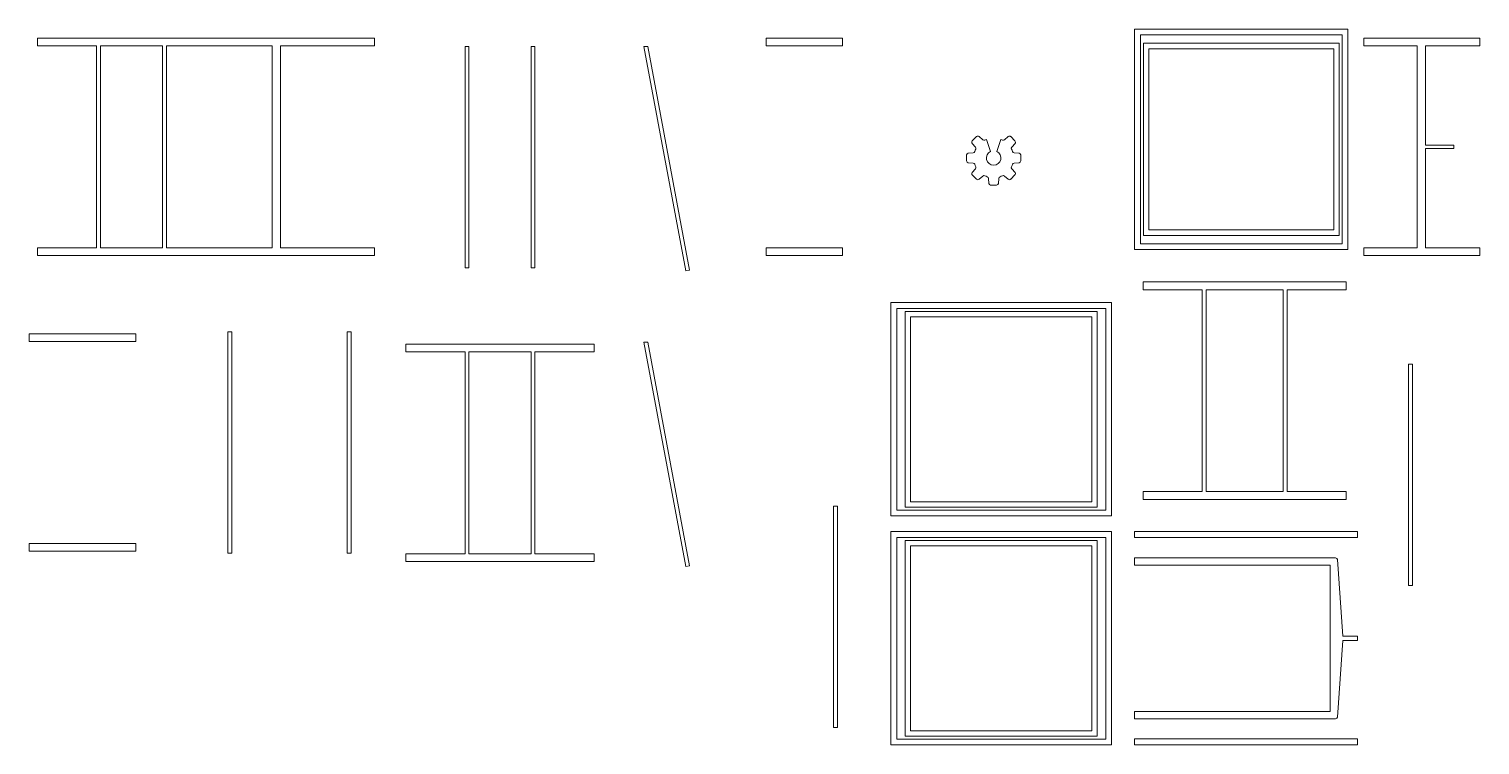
# Model space of a CAD drawing. Header units: millimetres. Extents: x 16 to 2424, y 16 to 1204.
import ezdxf

# ---------------------------------------------------------------- set-up
doc = ezdxf.new("R2010")
doc.units = ezdxf.units.MM

msp = doc.modelspace()

# ---------------------------------------------------------------- linework, layer by layer
at = {"color": 7, "linetype": 'Continuous', "lineweight": 15}
for p, q in [((2204.9, 1204), (1850.9, 1204)), ((1850.9, 1204), (1850.9, 838)), ((2204.9, 838), (2204.9, 1204)), ((30, 1189), (589.1, 1189)), ((30, 1189), (30, 1176)), ((589.1, 1189), (589.1, 1176)), ((1239.3, 1189), (1366.3, 1189)), ((1239.3, 1189), (1239.3, 1176)), ((1366.3, 1189), (1366.3, 1176)), ((1860.5, 1194.4), (1860.5, 847.6)), ((2195.3, 1194.4), (1860.5, 1194.4)), ((2190.3, 1180.4), (1865.5, 1180.4)), ((1865.5, 1180.4), (1865.5, 861.6)), ((2190.3, 861.6), (2190.3, 1180.4)), ((2195.3, 847.6), (2195.3, 1194.4)), ((2231, 1189), (2424, 1189)), ((2231, 1189), (2231, 1176)), ((2424, 1189), (2424, 1176)), ((30, 1176), (128, 1176)), ((128, 1176), (128, 841)), ((134.5, 1176), (134.5, 841)), ((134.5, 1176), (237.6, 1176)), ((237.6, 1176), (237.6, 841)), ((244.1, 1176), (244.1, 841)), ((244.1, 1176), (419.6, 1176)), ((419.6, 1176), (419.6, 841)), ((433.4, 1176), (433.4, 841)), ((433.4, 1176), (589.1, 1176)), ((739.6, 1174.8), (746.1, 1174.8)), ((739.6, 1174.8), (739.6, 807.8)), ((746.1, 1174.8), (746.1, 807.8)), ((849.2, 1174.8), (855.7, 1174.8)), ((849.2, 1174.8), (849.2, 807.8)), ((855.7, 1174.8), (855.7, 807.8)), ((1043.2, 1174.8), (1036.6, 1174.8)), ((1036.6, 1174.8), (1105.8, 802.8)), ((1112.2, 804), (1043.2, 1174.8)), ((1239.3, 1176), (1366.3, 1176)), ((1874.5, 1171.4), (1874.5, 870.6)), ((2181.3, 1171.4), (1874.5, 1171.4)), ((2181.3, 870.6), (2181.3, 1171.4)), ((2231, 1176), (2319.8, 1176)), ((2319.8, 1176), (2319.8, 841)), ((2333.6, 1176), (2333.6, 1011.5)), ((2333.6, 1176), (2424, 1176)), ((1581.4, 1014.3), (1586.9, 1008)), ((1588.6, 1025.5), (1581.5, 1018.4)), ((1599, 1020.1), (1592.7, 1025.6)), ((1611.4, 1000.8), (1604.9, 1020.9)), ((1628.9, 1020.9), (1622.4, 1000.8)), ((1641.1, 1025.6), (1634.8, 1020.1)), ((1652.2, 1018.4), (1645.2, 1025.5)), ((1646.9, 1008), (1652.4, 1014.3)), ((2333.6, 1011.5), (2380.5, 1011.5)), ((2380.5, 1011.5), (2380.5, 1005.5)), ((1571.9, 995.1), (1571.9, 985.1)), ((1583, 998.7), (1574.7, 998.1)), ((1659.1, 998.1), (1650.8, 998.7)), ((1661.9, 985.1), (1661.9, 995.1)), ((2333.6, 841), (2333.6, 1005.5)), ((2333.6, 1005.5), (2380.5, 1005.5)), ((1574.7, 982.1), (1583, 981.6)), ((1586.9, 972.2), (1581.4, 965.9)), ((1652.4, 965.9), (1646.9, 972.2)), ((1650.8, 981.6), (1659.1, 982.1)), ((1581.5, 961.8), (1588.6, 954.8)), ((1592.7, 954.6), (1599, 960.1)), ((1608.3, 956.2), (1608.9, 947.9)), ((1611.9, 945.1), (1621.9, 945.1)), ((1624.9, 947.9), (1625.5, 956.2)), ((1634.8, 960.1), (1641.1, 954.6)), ((1645.2, 954.8), (1652.2, 961.8)), ((1874.5, 870.6), (2181.3, 870.6)), ((1860.5, 847.6), (2195.3, 847.6)), ((1865.5, 861.6), (2190.3, 861.6)), ((30, 841), (128, 841)), ((30, 828), (30, 841)), ((30, 828), (589.1, 828)), ((134.5, 841), (237.6, 841)), ((244.1, 841), (419.6, 841)), ((433.4, 841), (589.1, 841)), ((589.1, 828), (589.1, 841)), ((1239.3, 841), (1366.3, 841)), ((1239.3, 828), (1239.3, 841)), ((1239.3, 828), (1366.3, 828)), ((1366.3, 828), (1366.3, 841)), ((1850.9, 838), (2204.9, 838)), ((2231, 841), (2319.8, 841)), ((2231, 828), (2231, 841)), ((2231, 828), (2424, 828)), ((2333.6, 841), (2424, 841)), ((2424, 828), (2424, 841)), ((739.6, 807.8), (746.1, 807.8)), ((849.2, 807.8), (855.7, 807.8)), ((1105.8, 802.8), (1112.2, 804)), ((1864.9, 784.5), (2201.9, 784.5)), ((1864.9, 784.5), (1864.9, 771.5)), ((1864.9, 771.5), (1962.9, 771.5)), ((1962.9, 771.5), (1962.9, 436.5)), ((1969.4, 771.5), (1969.4, 436.5)), ((1969.4, 771.5), (2097.4, 771.5)), ((2097.4, 771.5), (2097.4, 436.5)), ((2103.9, 771.5), (2103.9, 436.5)), ((2201.9, 771.5), (2103.9, 771.5)), ((2201.9, 784.5), (2201.9, 771.5)), ((1446.4, 750.1), (1446.4, 396.1)), ((1812.4, 750.1), (1446.4, 750.1)), ((1812.4, 396.1), (1812.4, 750.1)), ((1456, 740.5), (1456, 405.7)), ((1802.8, 740.5), (1456, 740.5)), ((1470, 735.5), (1470, 410.7)), ((1788.8, 735.5), (1470, 735.5)), ((1779.8, 726.5), (1479, 726.5)), ((1479, 726.5), (1479, 419.7)), ((1779.8, 419.7), (1779.8, 726.5)), ((1788.8, 410.7), (1788.8, 735.5)), ((1802.8, 405.7), (1802.8, 740.5)), ((16, 698.4), (193, 698.4)), ((16, 698.4), (16, 685.4)), ((193, 698.4), (193, 685.4)), ((346.1, 701.4), (352.6, 701.4)), ((346.1, 701.4), (346.1, 334.4)), ((352.6, 701.4), (352.6, 334.4)), ((544.1, 701.4), (550.6, 701.4)), ((544.1, 701.4), (544.1, 334.4)), ((550.6, 701.4), (550.6, 334.4)), ((16, 685.4), (193, 685.4)), ((641.6, 681.2), (953.7, 681.2)), ((641.6, 681.2), (641.6, 668.2)), ((953.7, 681.2), (953.7, 668.2)), ((1036.6, 684.2), (1043.2, 684.2)), ((1036.6, 684.2), (1105.8, 312.2)), ((1112.2, 313.4), (1043.2, 684.2)), ((641.6, 668.2), (739.6, 668.2)), ((739.6, 333.2), (739.6, 668.2)), ((746.1, 333.2), (746.1, 668.2)), ((746.1, 668.2), (849.2, 668.2)), ((849.2, 333.2), (849.2, 668.2)), ((855.7, 333.2), (855.7, 668.2)), ((855.7, 668.2), (953.7, 668.2)), ((2305.5, 647.8), (2305.5, 280.8)), ((2305.5, 647.8), (2312, 647.8)), ((2312, 647.8), (2312, 280.8)), ((1864.9, 436.5), (1962.9, 436.5)), ((1864.9, 423.5), (1864.9, 436.5)), ((1969.4, 436.5), (2097.4, 436.5)), ((2201.9, 436.5), (2103.9, 436.5)), ((2201.9, 423.5), (2201.9, 436.5)), ((1351.3, 412.2), (1351.3, 45.2)), ((1351.3, 412.2), (1357.8, 412.2)), ((1357.8, 412.2), (1357.8, 45.2)), ((1470, 410.7), (1788.8, 410.7)), ((1479, 419.7), (1779.8, 419.7)), ((1864.9, 423.5), (2201.9, 423.5)), ((1446.4, 396.1), (1812.4, 396.1)), ((1456, 405.7), (1802.8, 405.7)), ((1446.4, 370), (1446.4, 16)), ((1812.4, 370), (1446.4, 370)), ((1812.4, 16), (1812.4, 370)), ((1850.9, 370), (2220.8, 370)), ((1850.9, 370), (1850.9, 360)), ((2220.8, 370), (2220.8, 360)), ((16, 350.4), (193, 350.4)), ((16, 337.4), (16, 350.4)), ((16, 337.4), (193, 337.4)), ((193, 337.4), (193, 350.4)), ((1456, 360.4), (1456, 25.6)), ((1802.8, 360.4), (1456, 360.4)), ((1470, 355.4), (1470, 30.6)), ((1788.8, 355.4), (1470, 355.4)), ((1779.8, 346.4), (1479, 346.4)), ((1479, 346.4), (1479, 39.6)), ((1779.8, 39.6), (1779.8, 346.4)), ((1788.8, 30.6), (1788.8, 355.4)), ((1802.8, 25.6), (1802.8, 360.4)), ((1850.9, 360), (2220.8, 360)), ((346.1, 334.4), (352.6, 334.4)), ((544.1, 334.4), (550.6, 334.4)), ((641.6, 333.2), (739.6, 333.2)), ((641.6, 320.2), (641.6, 333.2)), ((641.6, 320.2), (953.7, 320.2)), ((746.1, 333.2), (849.2, 333.2)), ((855.7, 333.2), (953.7, 333.2)), ((953.7, 320.2), (953.7, 333.2)), ((1105.8, 312.2), (1112.2, 313.4)), ((2184.5, 326.5), (1850.9, 326.5)), ((1850.9, 326.5), (1850.9, 314.5)), ((1850.9, 314.5), (2175.3, 314.5)), ((2175.3, 314.5), (2175.3, 71.5)), ((2196.4, 196.5), (2187.5, 323.7)), ((2305.5, 280.8), (2312, 280.8)), ((2196.4, 196.5), (2220.8, 196.5)), ((2220.8, 196.5), (2220.8, 189.5)), ((2196.4, 189.5), (2187.5, 62.3)), ((2220.8, 189.5), (2196.4, 189.5)), ((1850.9, 71.5), (2175.3, 71.5)), ((1850.9, 59.5), (1850.9, 71.5)), ((2184.5, 59.5), (1850.9, 59.5)), ((1351.3, 45.2), (1357.8, 45.2)), ((1456, 25.6), (1802.8, 25.6)), ((1470, 30.6), (1788.8, 30.6)), ((1479, 39.6), (1779.8, 39.6)), ((1850.9, 26), (2220.8, 26)), ((1850.9, 16), (1850.9, 26)), ((2220.8, 16), (2220.8, 26)), ((1446.4, 16), (1812.4, 16)), ((1850.9, 16), (2220.8, 16))]:
    msp.add_line(p, q, dxfattribs=at)
for centre, radius, start, end in [((1583.6, 1016.3), 3, 135, 221), ((1583.6, 1016.3), 3, 135, 221), ((1590.7, 1023.4), 3, 49, 135), ((1590.7, 1023.4), 3, 49, 135), ((1601, 1022.4), 3, 229, 296.2569), ((1601, 1022.4), 3, 229, 296.2569), ((1616.9, 990.1), 33, 111.3237, 116.2569), ((1616.9, 990.1), 33, 111.3237, 116.2569), ((1616.9, 990.1), 33, 63.7431, 68.6763), ((1616.9, 990.1), 33, 63.7431, 68.6763), ((1632.8, 1022.4), 3, 243.7431, 311), ((1632.8, 1022.4), 3, 243.7431, 311), ((1643, 1023.4), 3, 45, 131), ((1643, 1023.4), 3, 45, 131), ((1650.1, 1016.3), 3, 319, 45), ((1650.1, 1016.3), 3, 319, 45), ((1574.9, 995.1), 3, 94, 180), ((1574.9, 995.1), 3, 94, 180), ((1582.8, 1001.7), 3, 274, 341.2569), ((1582.8, 1001.7), 3, 274, 341.2569), ((1616.9, 990.1), 33, 153.7431, 161.2569), ((1616.9, 990.1), 33, 153.7431, 161.2569), ((1584.6, 1006.1), 3, 333.7431, 41), ((1584.6, 1006.1), 3, 333.7431, 41), ((1616.9, 990.1), 12, 117.1742, 62.8258), ((1616.9, 990.1), 12, 117.1742, 62.8258), ((1649.2, 1006.1), 3, 139, 206.2569), ((1649.2, 1006.1), 3, 139, 206.2569), ((1616.9, 990.1), 33, 18.7431, 26.2569), ((1616.9, 990.1), 33, 18.7431, 26.2569), ((1651, 1001.7), 3, 198.7431, 266), ((1651, 1001.7), 3, 198.7431, 266), ((1658.9, 995.1), 3, 0, 86), ((1658.9, 995.1), 3, 0, 86), ((1574.9, 985.1), 3, 180, 266), ((1574.9, 985.1), 3, 180, 266), ((1583.6, 964), 3, 139, 225), ((1583.6, 964), 3, 139, 225), ((1582.8, 978.6), 3, 18.7431, 86), ((1582.8, 978.6), 3, 18.7431, 86), ((1616.9, 990.1), 33, 198.7431, 206.2569), ((1616.9, 990.1), 33, 198.7431, 206.2569), ((1584.6, 974.2), 3, 319, 26.2569), ((1584.6, 974.2), 3, 319, 26.2569), ((1649.2, 974.2), 3, 153.7431, 221), ((1649.2, 974.2), 3, 153.7431, 221), ((1616.9, 990.1), 33, 333.7431, 341.2569), ((1616.9, 990.1), 33, 333.7431, 341.2569), ((1651, 978.6), 3, 94, 161.2569), ((1651, 978.6), 3, 94, 161.2569), ((1650.1, 964), 3, 315, 41), ((1650.1, 964), 3, 315, 41), ((1658.9, 985.1), 3, 274, 0), ((1658.9, 985.1), 3, 274, 0), ((1590.7, 956.9), 3, 225, 311), ((1590.7, 956.9), 3, 225, 311), ((1601, 957.8), 3, 63.7431, 131), ((1601, 957.8), 3, 63.7431, 131), ((1616.9, 990.1), 33, 243.7431, 251.2569), ((1616.9, 990.1), 33, 243.7431, 251.2569), ((1605.3, 956), 3, 4, 71.2569), ((1605.3, 956), 3, 4, 71.2569), ((1611.9, 948.1), 3, 184, 270), ((1611.9, 948.1), 3, 184, 270), ((1621.9, 948.1), 3, 270, 356), ((1621.9, 948.1), 3, 270, 356), ((1628.4, 956), 3, 108.7431, 176), ((1628.4, 956), 3, 108.7431, 176), ((1616.9, 990.1), 33, 288.7431, 296.2569), ((1616.9, 990.1), 33, 288.7431, 296.2569), ((1632.8, 957.8), 3, 49, 116.2569), ((1632.8, 957.8), 3, 49, 116.2569), ((1643, 956.9), 3, 229, 315), ((1643, 956.9), 3, 229, 315), ((2184.5, 323.5), 3, 4, 90), ((2184.5, 323.5), 3, 4, 90), ((2184.5, 62.5), 3, 270, 356), ((2184.5, 62.5), 3, 270, 356)]:
    msp.add_arc(centre, radius, start, end, dxfattribs=at)

doc.saveas('drawing.dxf')
